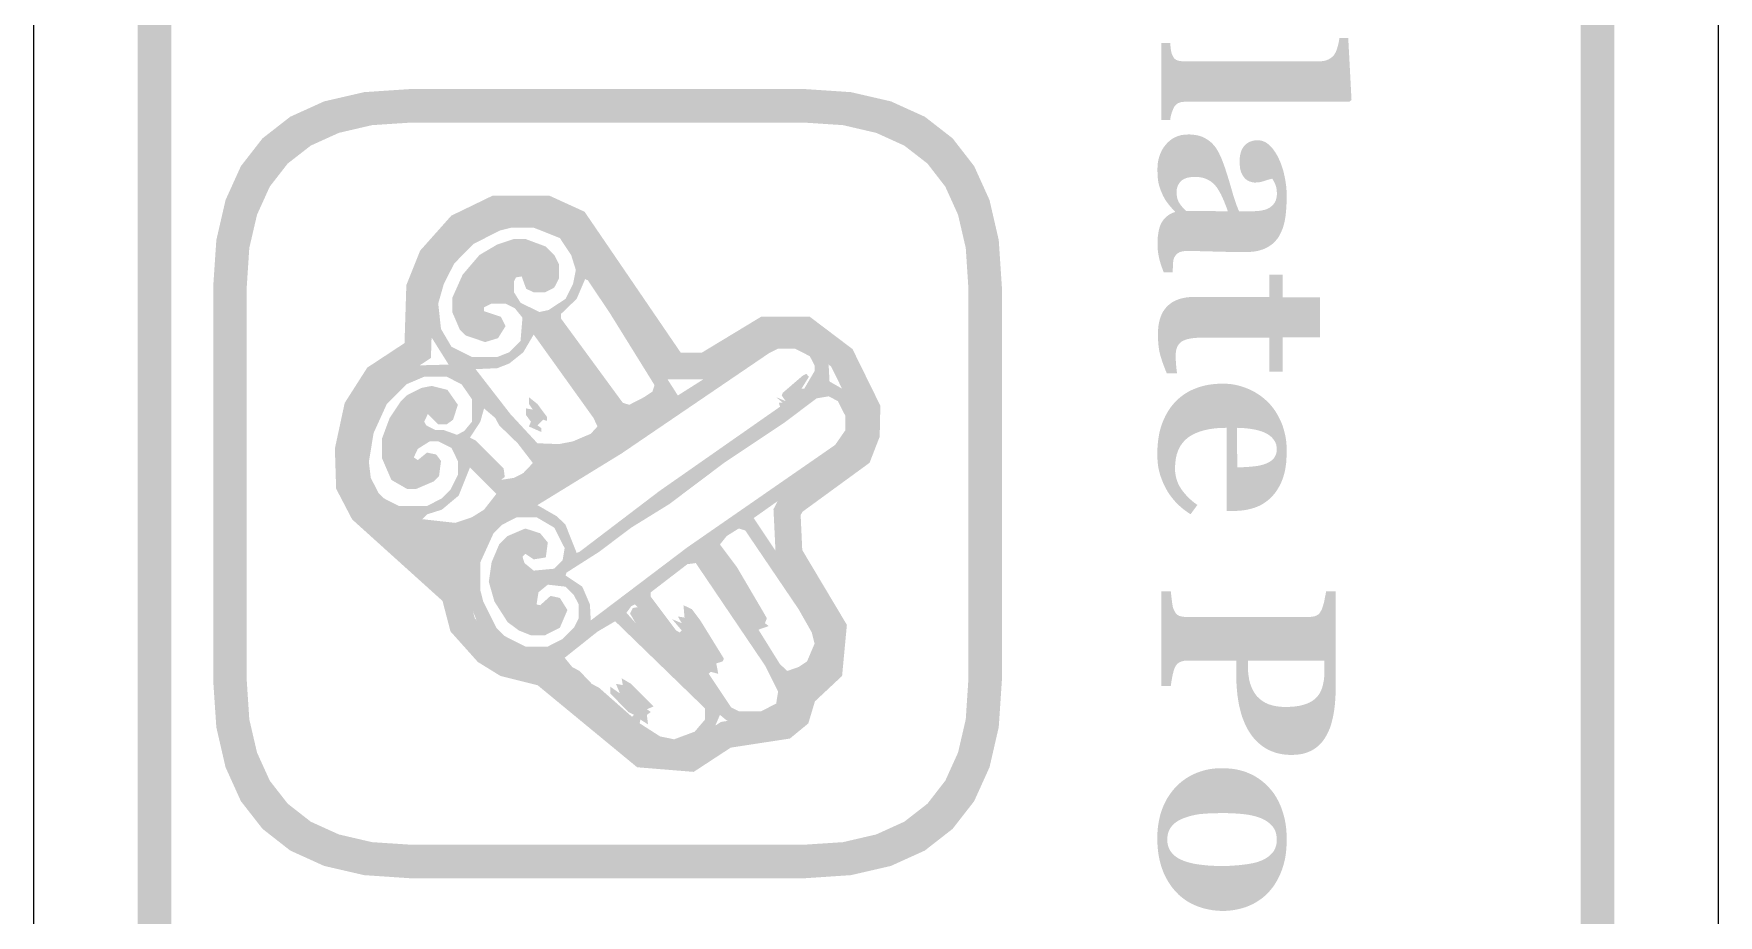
# Model space of a CAD drawing. Header units: millimetres. Extents: x 6 to 126, y 130 to 351.
# Drawn here: x 72.96 to 93.04, y 303.46 to 313.96 of the extents above; entities that cross this region are included whole.
import ezdxf

# ---------------------------------------------------------------- set-up
doc = ezdxf.new("R2010")
doc.units = ezdxf.units.MM
doc.layers.add('CUT', color=1, linetype='Continuous')
doc.layers.add('RASTER', color=7, linetype='Continuous')

msp = doc.modelspace()

# ---------------------------------------------------------------- hatches: boundary and pattern name
at = {"layer": 'RASTER'}
h = msp.add_hatch(color=7, dxfattribs=at)
h.paths.add_polyline_path([(89.6, 349.8), (90.116, 349.766), (90.563, 349.663), (90.941, 349.491), (91.25, 349.25), (91.491, 348.941), (91.663, 348.563), (91.766, 348.116), (91.8, 347.6), (91.8, 290.4), (91.766, 289.884), (91.663, 289.438), (91.491, 289.059), (91.25, 288.75), (90.941, 288.509), (90.563, 288.338), (90.116, 288.234), (89.6, 288.2), (76.4, 288.2), (75.884, 288.234), (75.438, 288.338), (75.059, 288.509), (74.75, 288.75), (74.509, 289.059), (74.338, 289.438), (74.234, 289.884), (74.2, 290.4), (74.2, 347.6), (74.234, 348.116), (74.338, 348.563), (74.509, 348.941), (74.75, 349.25), (75.059, 349.491), (75.438, 349.663), (75.884, 349.766), (76.4, 349.8)])
h.paths.add_polyline_path([(89.6, 349.4), (76.4, 349.4), (75.978, 349.372), (75.613, 349.288), (75.303, 349.147), (75.05, 348.95), (74.853, 348.697), (74.712, 348.388), (74.628, 348.022), (74.6, 347.6), (74.6, 290.4), (74.628, 289.978), (74.712, 289.613), (74.853, 289.303), (75.05, 289.05), (75.303, 288.853), (75.613, 288.713), (75.978, 288.628), (76.4, 288.6), (89.6, 288.6), (90.022, 288.628), (90.388, 288.713), (90.697, 288.853), (90.95, 289.05), (91.147, 289.303), (91.288, 289.613), (91.372, 289.978), (91.4, 290.4), (91.4, 347.6), (91.372, 348.022), (91.288, 348.388), (91.147, 348.697), (90.95, 348.95), (90.697, 349.147), (90.387, 349.288), (90.022, 349.372), (89.6, 349.4)], flags=0)
for points in [[(86.4, 312.93), (86.4, 313.849), (86.507, 313.849), (86.508, 313.839), (86.508, 313.83), (86.509, 313.821), (86.51, 313.811), (86.511, 313.802), (86.512, 313.793), (86.513, 313.784), (86.514, 313.775), (86.515, 313.766), (86.517, 313.757), (86.518, 313.749), (86.52, 313.741), (86.522, 313.733), (86.524, 313.726), (86.526, 313.718), (86.529, 313.711), (86.534, 313.7), (86.539, 313.69), (86.544, 313.68), (86.55, 313.672), (86.557, 313.664), (86.564, 313.658), (86.571, 313.652), (86.579, 313.647), (86.588, 313.644), (86.597, 313.64), (86.607, 313.637), (86.618, 313.635), (86.629, 313.633), (86.641, 313.632), (86.653, 313.631), (86.667, 313.631), (88.29, 313.631), (88.303, 313.631), (88.317, 313.632), (88.33, 313.634), (88.343, 313.636), (88.356, 313.639), (88.369, 313.643), (88.381, 313.648), (88.393, 313.653), (88.404, 313.659), (88.415, 313.666), (88.425, 313.673), (88.435, 313.68), (88.444, 313.688), (88.452, 313.696), (88.459, 313.705), (88.465, 313.714), (88.47, 313.722), (88.475, 313.731), (88.48, 313.74), (88.484, 313.751), (88.489, 313.762), (88.493, 313.775), (88.498, 313.788), (88.502, 313.803), (88.506, 313.817), (88.51, 313.832), (88.513, 313.845), (88.516, 313.859), (88.518, 313.871), (88.52, 313.884), (88.522, 313.896), (88.523, 313.907), (88.629, 313.907), (88.668, 313.171), (88.644, 313.149), (86.686, 313.149), (86.672, 313.148), (86.66, 313.147), (86.648, 313.146), (86.637, 313.144), (86.626, 313.141), (86.616, 313.138), (86.606, 313.134), (86.598, 313.13), (86.59, 313.125), (86.582, 313.119), (86.575, 313.112), (86.568, 313.105), (86.561, 313.097), (86.555, 313.088), (86.55, 313.078), (86.545, 313.068), (86.542, 313.061), (86.539, 313.053), (86.536, 313.046), (86.533, 313.038), (86.53, 313.03), (86.527, 313.023), (86.524, 313.015), (86.522, 313.007), (86.519, 312.998), (86.517, 312.99), (86.515, 312.981), (86.513, 312.971), (86.511, 312.962), (86.509, 312.952), (86.508, 312.941), (86.507, 312.93)], [(86.467, 309.913), (86.457, 309.936), (86.447, 309.961), (86.438, 309.985), (86.428, 310.01), (86.419, 310.035), (86.41, 310.061), (86.402, 310.087), (86.393, 310.114), (86.386, 310.141), (86.379, 310.17), (86.373, 310.2), (86.369, 310.232), (86.365, 310.266), (86.363, 310.3), (86.361, 310.337), (86.36, 310.374), (86.362, 310.43), (86.367, 310.481), (86.376, 310.529), (86.388, 310.573), (86.404, 310.614), (86.423, 310.651), (86.446, 310.684), (86.472, 310.713), (86.501, 310.739), (86.533, 310.762), (86.569, 310.781), (86.607, 310.796), (86.648, 310.808), (86.692, 310.817), (86.74, 310.822), (86.79, 310.824), (87.689, 310.824), (87.689, 311.088), (87.847, 311.088), (87.847, 310.818), (88.291, 310.818), (88.291, 310.342), (87.847, 310.342), (87.847, 309.932), (87.689, 309.932), (87.689, 310.339), (86.886, 310.339), (86.845, 310.338), (86.807, 310.336), (86.772, 310.332), (86.74, 310.327), (86.711, 310.321), (86.685, 310.312), (86.663, 310.303), (86.643, 310.292), (86.626, 310.278), (86.612, 310.263), (86.599, 310.245), (86.589, 310.225), (86.581, 310.203), (86.576, 310.178), (86.573, 310.15), (86.571, 310.121), (86.571, 310.11), (86.572, 310.099), (86.572, 310.087), (86.573, 310.074), (86.574, 310.059), (86.575, 310.044), (86.576, 310.028), (86.577, 310.011), (86.579, 309.994), (86.58, 309.978), (86.582, 309.964), (86.583, 309.951), (86.585, 309.94), (86.587, 309.929), (86.589, 309.92), (86.59, 309.913)]]:
    msp.add_hatch(color=7, dxfattribs=at).paths.add_polyline_path(points)
h = msp.add_hatch(color=7, dxfattribs=at)
h.paths.add_polyline_path([(82.15, 313.3), (82.701, 313.263), (83.178, 313.153), (83.582, 312.97), (83.913, 312.713), (84.17, 312.382), (84.353, 311.978), (84.463, 311.501), (84.5, 310.95), (84.5, 306.25), (84.463, 305.699), (84.353, 305.222), (84.17, 304.818), (83.913, 304.488), (83.582, 304.23), (83.178, 304.047), (82.701, 303.937), (82.15, 303.9), (77.45, 303.9), (76.899, 303.937), (76.422, 304.047), (76.018, 304.23), (75.688, 304.488), (75.43, 304.818), (75.247, 305.222), (75.137, 305.699), (75.1, 306.25), (75.1, 310.95), (75.137, 311.501), (75.247, 311.978), (75.43, 312.382), (75.688, 312.713), (76.018, 312.97), (76.422, 313.153), (76.899, 313.263), (77.45, 313.3)])
h.paths.add_polyline_path([(82.15, 312.9), (77.45, 312.9), (76.993, 312.87), (76.597, 312.778), (76.262, 312.626), (75.988, 312.413), (75.774, 312.138), (75.622, 311.803), (75.53, 311.407), (75.5, 310.95), (75.5, 306.25), (75.53, 305.793), (75.622, 305.397), (75.774, 305.062), (75.988, 304.788), (76.262, 304.574), (76.597, 304.422), (76.993, 304.33), (77.45, 304.3), (82.15, 304.3), (82.607, 304.33), (83.003, 304.422), (83.338, 304.574), (83.613, 304.788), (83.826, 305.062), (83.978, 305.397), (84.07, 305.793), (84.1, 306.25), (84.1, 310.95), (84.07, 311.407), (83.978, 311.803), (83.826, 312.138), (83.613, 312.413), (83.338, 312.626), (83.003, 312.778), (82.607, 312.87), (82.15, 312.9)], flags=0)
h = msp.add_hatch(color=7, dxfattribs=at)
h.paths.add_polyline_path([(86.431, 311.115), (86.424, 311.132), (86.417, 311.149), (86.411, 311.167), (86.404, 311.186), (86.398, 311.205), (86.391, 311.225), (86.385, 311.246), (86.379, 311.268), (86.374, 311.29), (86.369, 311.312), (86.365, 311.335), (86.362, 311.358), (86.359, 311.382), (86.358, 311.405), (86.356, 311.429), (86.356, 311.454), (86.357, 311.497), (86.359, 311.538), (86.364, 311.576), (86.369, 311.61), (86.377, 311.642), (86.386, 311.671), (86.397, 311.696), (86.41, 311.719), (86.424, 311.739), (86.439, 311.758), (86.456, 311.775), (86.475, 311.79), (86.494, 311.804), (86.516, 311.816), (86.538, 311.826), (86.563, 311.835), (86.563, 311.844), (86.55, 311.856), (86.539, 311.868), (86.527, 311.88), (86.516, 311.892), (86.506, 311.904), (86.496, 311.916), (86.487, 311.928), (86.478, 311.939), (86.469, 311.951), (86.461, 311.963), (86.453, 311.975), (86.445, 311.987), (86.438, 312), (86.431, 312.012), (86.424, 312.025), (86.418, 312.038), (86.41, 312.055), (86.403, 312.072), (86.396, 312.089), (86.39, 312.106), (86.384, 312.122), (86.379, 312.139), (86.374, 312.155), (86.37, 312.171), (86.366, 312.188), (86.363, 312.206), (86.361, 312.226), (86.358, 312.247), (86.357, 312.27), (86.356, 312.295), (86.355, 312.321), (86.355, 312.349), (86.356, 312.391), (86.361, 312.431), (86.369, 312.469), (86.38, 312.506), (86.394, 312.542), (86.411, 312.576), (86.431, 312.608), (86.455, 312.639), (86.481, 312.667), (86.509, 312.691), (86.539, 312.712), (86.572, 312.729), (86.606, 312.742), (86.642, 312.752), (86.68, 312.757), (86.721, 312.759), (86.744, 312.759), (86.767, 312.757), (86.788, 312.755), (86.809, 312.752), (86.829, 312.749), (86.848, 312.744), (86.866, 312.739), (86.883, 312.733), (86.899, 312.726), (86.915, 312.718), (86.93, 312.71), (86.945, 312.701), (86.96, 312.691), (86.974, 312.681), (86.988, 312.67), (87.001, 312.658), (87.012, 312.647), (87.023, 312.635), (87.033, 312.623), (87.043, 312.611), (87.053, 312.598), (87.062, 312.584), (87.07, 312.57), (87.078, 312.556), (87.086, 312.542), (87.093, 312.527), (87.101, 312.511), (87.108, 312.496), (87.115, 312.48), (87.122, 312.463), (87.129, 312.446), (87.135, 312.429), (87.147, 312.396), (87.16, 312.36), (87.172, 312.323), (87.185, 312.284), (87.197, 312.244), (87.21, 312.202), (87.223, 312.158), (87.236, 312.113), (87.249, 312.068), (87.261, 312.027), (87.273, 311.989), (87.285, 311.953), (87.296, 311.921), (87.308, 311.892), (87.318, 311.866), (87.329, 311.844), (87.469, 311.844), (87.479, 311.844), (87.489, 311.844), (87.5, 311.844), (87.512, 311.845), (87.524, 311.846), (87.537, 311.847), (87.551, 311.848), (87.566, 311.849), (87.581, 311.851), (87.595, 311.853), (87.608, 311.856), (87.621, 311.859), (87.634, 311.862), (87.645, 311.866), (87.657, 311.87), (87.667, 311.874), (87.679, 311.88), (87.69, 311.886), (87.7, 311.893), (87.71, 311.901), (87.72, 311.909), (87.729, 311.918), (87.738, 311.928), (87.746, 311.939), (87.754, 311.95), (87.76, 311.962), (87.766, 311.976), (87.77, 311.99), (87.774, 312.005), (87.776, 312.02), (87.778, 312.037), (87.778, 312.054), (87.778, 312.07), (87.777, 312.085), (87.776, 312.1), (87.774, 312.114), (87.771, 312.127), (87.768, 312.139), (87.764, 312.151), (87.76, 312.162), (87.756, 312.173), (87.751, 312.183), (87.746, 312.192), (87.742, 312.201), (87.737, 312.21), (87.732, 312.217), (87.728, 312.225), (87.723, 312.232), (87.715, 312.23), (87.706, 312.228), (87.696, 312.226), (87.686, 312.223), (87.674, 312.22), (87.662, 312.216), (87.648, 312.212), (87.633, 312.207), (87.618, 312.202), (87.604, 312.198), (87.589, 312.194), (87.574, 312.191), (87.56, 312.189), (87.546, 312.188), (87.532, 312.187), (87.518, 312.186), (87.511, 312.186), (87.504, 312.187), (87.497, 312.188), (87.49, 312.19), (87.482, 312.191), (87.473, 312.194), (87.465, 312.196), (87.455, 312.199), (87.446, 312.203), (87.438, 312.207), (87.43, 312.211), (87.422, 312.216), (87.415, 312.221), (87.408, 312.226), (87.402, 312.232), (87.396, 312.238), (87.389, 312.246), (87.382, 312.255), (87.376, 312.264), (87.37, 312.273), (87.365, 312.283), (87.36, 312.293), (87.355, 312.303), (87.351, 312.313), (87.347, 312.324), (87.344, 312.337), (87.341, 312.351), (87.339, 312.366), (87.337, 312.383), (87.336, 312.401), (87.335, 312.42), (87.335, 312.441), (87.335, 312.471), (87.338, 312.499), (87.343, 312.525), (87.349, 312.549), (87.358, 312.572), (87.368, 312.592), (87.38, 312.611), (87.394, 312.627), (87.409, 312.642), (87.426, 312.655), (87.443, 312.666), (87.462, 312.674), (87.482, 312.681), (87.503, 312.686), (87.525, 312.689), (87.548, 312.69), (87.569, 312.689), (87.588, 312.686), (87.608, 312.681), (87.626, 312.674), (87.644, 312.665), (87.662, 312.654), (87.679, 312.64), (87.696, 312.625), (87.712, 312.608), (87.727, 312.591), (87.741, 312.572), (87.755, 312.553), (87.768, 312.532), (87.781, 312.511), (87.792, 312.489), (87.803, 312.466), (87.814, 312.443), (87.824, 312.418), (87.833, 312.393), (87.842, 312.367), (87.851, 312.34), (87.858, 312.312), (87.865, 312.283), (87.871, 312.254), (87.877, 312.224), (87.882, 312.195), (87.886, 312.166), (87.89, 312.138), (87.892, 312.11), (87.894, 312.083), (87.895, 312.057), (87.896, 312.031), (87.895, 311.996), (87.895, 311.961), (87.893, 311.928), (87.891, 311.895), (87.889, 311.863), (87.886, 311.831), (87.883, 311.8), (87.879, 311.77), (87.874, 311.741), (87.868, 311.712), (87.861, 311.685), (87.853, 311.657), (87.844, 311.631), (87.833, 311.605), (87.822, 311.581), (87.809, 311.556), (87.796, 311.534), (87.781, 311.513), (87.764, 311.494), (87.746, 311.475), (87.727, 311.457), (87.706, 311.441), (87.684, 311.426), (87.66, 311.412), (87.635, 311.4), (87.608, 311.389), (87.579, 311.38), (87.548, 311.372), (87.516, 311.366), (87.481, 311.362), (87.445, 311.359), (87.406, 311.359), (87.364, 311.359), (87.32, 311.359), (87.274, 311.36), (87.225, 311.36), (87.175, 311.361), (87.123, 311.362), (87.07, 311.364), (87.014, 311.365), (86.959, 311.367), (86.91, 311.368), (86.865, 311.369), (86.826, 311.37), (86.791, 311.371), (86.761, 311.371), (86.735, 311.372), (86.715, 311.372), (86.699, 311.372), (86.684, 311.371), (86.669, 311.369), (86.656, 311.367), (86.643, 311.364), (86.632, 311.361), (86.621, 311.357), (86.611, 311.352), (86.602, 311.347), (86.593, 311.341), (86.585, 311.334), (86.578, 311.327), (86.571, 311.319), (86.565, 311.31), (86.559, 311.301), (86.554, 311.291), (86.551, 311.285), (86.549, 311.277), (86.546, 311.269), (86.544, 311.259), (86.543, 311.249), (86.542, 311.238), (86.541, 311.226), (86.54, 311.213), (86.539, 311.2), (86.539, 311.187), (86.539, 311.174), (86.538, 311.162), (86.538, 311.15), (86.538, 311.138), (86.538, 311.127), (86.538, 311.115)])
h.paths.add_polyline_path([(87.194, 311.844), (87.187, 311.864), (87.18, 311.884), (87.172, 311.905), (87.164, 311.925), (87.156, 311.945), (87.148, 311.966), (87.139, 311.986), (87.13, 312.006), (87.121, 312.026), (87.112, 312.045), (87.103, 312.062), (87.093, 312.079), (87.084, 312.095), (87.074, 312.11), (87.065, 312.125), (87.055, 312.138), (87.044, 312.151), (87.033, 312.164), (87.021, 312.175), (87.008, 312.186), (86.995, 312.197), (86.98, 312.206), (86.966, 312.215), (86.95, 312.223), (86.934, 312.23), (86.917, 312.236), (86.899, 312.242), (86.881, 312.246), (86.862, 312.249), (86.842, 312.252), (86.821, 312.253), (86.8, 312.254), (86.772, 312.253), (86.747, 312.25), (86.723, 312.246), (86.701, 312.241), (86.682, 312.233), (86.664, 312.224), (86.648, 312.214), (86.634, 312.202), (86.622, 312.188), (86.612, 312.174), (86.603, 312.159), (86.596, 312.144), (86.59, 312.127), (86.586, 312.11), (86.584, 312.092), (86.583, 312.073), (86.584, 312.054), (86.585, 312.035), (86.588, 312.017), (86.591, 312), (86.596, 311.984), (86.602, 311.969), (86.608, 311.954), (86.616, 311.941), (86.625, 311.928), (86.634, 311.916), (86.643, 311.904), (86.653, 311.892), (86.663, 311.881), (86.674, 311.87), (86.686, 311.859), (86.697, 311.849)], flags=0)
h = msp.add_hatch(color=7, dxfattribs=at)
h.paths.add_polyline_path([(83.052, 309.528), (83.044, 309.159), (82.923, 308.848), (82.122, 308.264), (82.102, 308.225), (82.121, 307.809), (82.653, 306.918), (82.596, 306.31), (82.272, 306.007), (82.193, 305.744), (81.974, 305.564), (81.269, 305.456), (80.827, 305.167), (80.153, 305.222), (78.967, 306.199), (78.523, 306.31), (78.254, 306.476), (77.928, 306.84), (77.833, 307.203), (76.756, 308.174), (76.565, 308.54), (76.55, 309.018), (76.667, 309.561), (76.936, 309.982), (77.38, 310.274), (77.402, 310.965), (77.567, 311.376), (77.938, 311.792), (78.428, 312.029), (79.109, 312.029), (79.526, 311.839), (80.672, 310.161), (80.925, 310.161), (81.634, 310.59), (82.208, 310.59), (82.72, 310.203)])
h.paths.add_polyline_path([(82.73, 309.457), (82.466, 309.994), (82.101, 310.27), (81.724, 310.27), (81.014, 309.841), (80.503, 309.841), (79.312, 311.585), (79.039, 311.709), (78.502, 311.709), (78.135, 311.532), (77.843, 311.205), (77.72, 310.899), (77.695, 310.097), (77.169, 309.752), (76.968, 309.437), (76.871, 308.989), (76.883, 308.623), (77.013, 308.373), (78.119, 307.376), (78.218, 306.996), (78.462, 306.724), (78.648, 306.608), (79.115, 306.492), (80.279, 305.533), (80.743, 305.495), (81.152, 305.762), (81.839, 305.867), (81.915, 305.929), (81.99, 306.181), (82.289, 306.461), (82.325, 306.844), (81.806, 307.714), (81.778, 308.296), (81.872, 308.478), (82.658, 309.052), (82.725, 309.223), (82.73, 309.457)], flags=0)
h = msp.add_hatch(color=7, dxfattribs=at)
h.paths.add_polyline_path([(82.794, 309.462), (82.804, 309.238), (82.68, 308.994), (81.542, 308.19), (82.245, 307.139), (82.402, 306.827), (82.402, 306.56), (82.312, 306.382), (82.245, 306.315), (82.024, 306.201), (82, 305.99), (81.91, 305.846), (81.666, 305.723), (81.364, 305.723), (81.22, 305.78), (81.14, 305.846), (81.039, 305.612), (80.939, 305.512), (80.628, 305.388), (80.393, 305.421), (80.115, 305.579), (79.064, 306.469), (78.82, 306.493), (78.619, 306.56), (78.475, 306.65), (78.274, 306.884), (78.093, 307.34), (77.906, 307.487), (77.725, 307.674), (77.638, 307.721), (77.39, 307.976), (77.303, 308.023), (76.935, 308.391), (76.811, 308.635), (76.811, 309.104), (76.911, 309.439), (77.069, 309.717), (77.203, 309.851), (77.414, 309.975), (77.514, 310.008), (77.906, 310.018), (77.681, 310.376), (77.615, 310.611), (77.648, 310.878), (77.805, 311.257), (77.872, 311.357), (78.174, 311.625), (78.518, 311.782), (78.686, 311.782), (78.753, 311.816), (79.121, 311.749), (79.399, 311.592), (80.638, 309.65), (81.24, 310.031), (81.488, 310.219), (81.733, 310.343), (81.967, 310.376), (82.258, 310.266), (82.345, 310.185), (82.436, 310.008), (82.446, 309.817), (82.68, 309.683)])
h.paths.add_polyline_path([(82.636, 309.405), (82.546, 309.583), (82.436, 309.64), (82.292, 309.616), (81.91, 309.328), (81.187, 308.846), (80.537, 308.357), (80.082, 308.076), (79.7, 307.788), (79.312, 307.541), (79.299, 307.507), (79.499, 307.373), (79.59, 307.162), (79.6, 306.971), (80.752, 307.842), (82.513, 309.061), (82.636, 309.238)], flags=0)
h.paths.add_polyline_path([(82.268, 310.008), (82.211, 310.118), (82.034, 310.209), (81.833, 310.209), (81.722, 310.152), (79.968, 308.96), (78.964, 308.344), (79.198, 308.21), (79.299, 308.11), (79.432, 307.775), (79.466, 307.788), (80.417, 308.511), (81.856, 309.516), (81.843, 309.563), (81.89, 309.563), (81.81, 309.63), (81.923, 309.583), (81.876, 309.65), (81.89, 309.683), (82.124, 309.884), (82.168, 309.908), (82.201, 309.874), (82.111, 309.73), (82.144, 309.73), (82.268, 309.941)], flags=0)
h.paths.add_polyline_path([(82.268, 306.694), (82.235, 306.827), (82.077, 307.105), (81.441, 308.043), (81.364, 308.066), (81.22, 307.976), (81.14, 307.875), (81.341, 307.608), (81.676, 307.038), (81.699, 306.995), (81.676, 306.938), (81.722, 306.904), (81.599, 306.861), (81.856, 306.449), (81.943, 306.369), (82.077, 306.416), (82.178, 306.483)], flags=0)
h.paths.add_polyline_path([(81.833, 306.124), (81.676, 306.436), (80.852, 307.654), (80.752, 307.641), (80.316, 307.306), (80.316, 307.253), (80.618, 306.851), (80.661, 306.827), (80.685, 306.851), (80.571, 306.985), (80.685, 306.938), (80.638, 307.018), (80.718, 307.005), (80.705, 307.152), (80.805, 307.105), (80.906, 306.971), (81.187, 306.516), (81.173, 306.483), (81.096, 306.459), (81.12, 306.335), (81.029, 306.359), (81.006, 306.335), (81.274, 305.934), (81.364, 305.89), (81.632, 305.89), (81.81, 305.98)], flags=0)
h.paths.add_polyline_path([(80.962, 305.923), (79.891, 306.961), (79.68, 306.837), (79.289, 306.526), (79.379, 306.416), (79.466, 306.369), (79.613, 306.215), (79.7, 306.168), (80.092, 305.823), (80.115, 305.846), (80.048, 305.88), (79.834, 306.101), (79.834, 306.181), (79.948, 306.101), (79.901, 306.215), (79.982, 306.201), (79.968, 306.282), (80.082, 306.215), (80.35, 305.947), (80.269, 305.913), (80.316, 305.88), (80.269, 305.846), (80.283, 305.733), (80.192, 305.79), (80.182, 305.746), (80.427, 305.589), (80.594, 305.555), (80.839, 305.646), (80.962, 305.79)], flags=0)
h.paths.add_polyline_path([(80.36, 309.774), (79.834, 310.621), (79.566, 311.022), (79.533, 311.036), (79.432, 310.801), (79.245, 310.621), (79.245, 310.567), (79.982, 309.563), (80.059, 309.539), (80.236, 309.63), (80.336, 309.697)], flags=0)
h.paths.add_polyline_path([(80.159, 307.129), (80.125, 307.162), (80.082, 307.139), (80.025, 307.062), (80.136, 306.938), (80.069, 307.052), (80.102, 307.119)], flags=0)
h.paths.add_polyline_path([(79.68, 309.281), (79.633, 309.382), (78.92, 310.376), (78.796, 310.165), (78.629, 310.031), (78.485, 309.975), (78.227, 309.964), (78.642, 309.429), (78.964, 309.081), (79.222, 309.071), (79.389, 309.104), (79.6, 309.194)], flags=0)
h.paths.add_polyline_path([(79.456, 307.162), (79.399, 307.273), (79.299, 307.373), (79.088, 307.397), (78.977, 307.306), (78.954, 307.162), (78.997, 307.152), (79.121, 307.263), (79.232, 307.239), (79.322, 307.095), (79.232, 306.884), (79.054, 306.794), (78.887, 306.794), (78.743, 306.851), (78.609, 306.951), (78.452, 307.196), (78.385, 307.43), (78.418, 307.664), (78.508, 307.875), (78.609, 307.976), (78.82, 308.066), (78.997, 308.009), (79.088, 307.899), (79.064, 307.721), (78.92, 307.698), (78.82, 307.765), (78.786, 307.731), (78.81, 307.654), (78.92, 307.564), (79.165, 307.587), (79.265, 307.688), (79.289, 307.832), (79.165, 308.076), (78.954, 308.2), (78.719, 308.2), (78.542, 308.11), (78.441, 308.009), (78.284, 307.664), (78.284, 307.33), (78.318, 307.196), (78.475, 306.884), (78.575, 306.784), (78.82, 306.66), (79.088, 306.66), (79.265, 306.75), (79.399, 306.884), (79.456, 306.995)], flags=0)
h.paths.add_polyline_path([(79.422, 311.146), (79.366, 311.324), (79.232, 311.525), (78.92, 311.649), (78.652, 311.649), (78.518, 311.615), (78.207, 311.458), (77.973, 311.223), (77.849, 310.979), (77.782, 310.745), (77.815, 310.443), (77.939, 310.232), (78.184, 310.108), (78.485, 310.108), (78.629, 310.165), (78.763, 310.299), (78.786, 310.577), (78.696, 310.688), (78.585, 310.745), (78.418, 310.745), (78.328, 310.701), (78.328, 310.654), (78.529, 310.587), (78.585, 310.477), (78.495, 310.333), (78.341, 310.286), (78.107, 310.366), (78.04, 310.433), (77.949, 310.644), (77.949, 310.812), (78.073, 311.089), (78.274, 311.324), (78.485, 311.448), (78.686, 311.515), (78.82, 311.515), (79.064, 311.424), (79.165, 311.324), (79.222, 311.213), (79.222, 311.046), (79.165, 310.935), (79.054, 310.878), (78.92, 310.878), (78.83, 310.922), (78.776, 311.069), (78.709, 311.056), (78.686, 311.012), (78.686, 310.878), (78.763, 310.755), (78.987, 310.644), (79.098, 310.668), (79.299, 310.801), (79.389, 310.979)], flags=0)
h.paths.add_polyline_path([(79.078, 309.395), (79.078, 309.348), (79.031, 309.362), (78.964, 309.295), (79.011, 309.261), (79.011, 309.215), (78.863, 309.281), (78.887, 309.338), (78.83, 309.415), (78.83, 309.496), (78.91, 309.482), (78.863, 309.549), (78.863, 309.63), (78.964, 309.549)], flags=0)
h.paths.add_polyline_path([(78.91, 308.846), (78.729, 309.081), (78.508, 309.295), (78.462, 309.382), (78.328, 309.496), (78.284, 309.338), (78.16, 309.148), (78.227, 309.114), (78.562, 308.779), (78.575, 308.679), (78.529, 308.645), (78.686, 308.669), (78.796, 308.726)], flags=0)
h.paths.add_polyline_path([(78.475, 308.478), (78.16, 308.793), (78.026, 308.458), (77.825, 308.29), (77.648, 308.234), (77.591, 308.177), (77.983, 308.133), (78.184, 308.2), (78.328, 308.29)], flags=0)
h.paths.add_polyline_path([(78.184, 309.606), (78.06, 309.784), (77.882, 309.874), (77.615, 309.874), (77.404, 309.784), (77.169, 309.549), (77.012, 309.204), (76.955, 308.86), (76.978, 308.669), (77.069, 308.491), (77.136, 308.424), (77.313, 308.334), (77.648, 308.334), (77.825, 308.424), (77.926, 308.525), (78.016, 308.702), (78.016, 308.87), (77.939, 309.027), (77.782, 309.104), (77.681, 309.104), (77.538, 309.014), (77.491, 308.913), (77.538, 308.88), (77.648, 308.97), (77.758, 308.947), (77.815, 308.87), (77.792, 308.692), (77.725, 308.625), (77.514, 308.535), (77.414, 308.535), (77.223, 308.645), (77.112, 308.903), (77.112, 309.138), (77.203, 309.382), (77.337, 309.583), (77.404, 309.65), (77.581, 309.74), (77.705, 309.764), (77.892, 309.717), (78.016, 309.539), (77.959, 309.362), (77.882, 309.305), (77.782, 309.305), (77.658, 309.429), (77.615, 309.338), (77.638, 309.295), (77.748, 309.238), (77.849, 309.238), (78.006, 309.181), (78.093, 309.228), (78.184, 309.338)], flags=0)
h = msp.add_hatch(color=7, dxfattribs=at)
h.paths.add_polyline_path([(86.75, 308.236), (86.729, 308.249), (86.709, 308.263), (86.689, 308.277), (86.669, 308.292), (86.649, 308.308), (86.63, 308.324), (86.611, 308.342), (86.593, 308.359), (86.574, 308.378), (86.557, 308.397), (86.54, 308.417), (86.524, 308.437), (86.508, 308.458), (86.494, 308.479), (86.479, 308.501), (86.466, 308.524), (86.452, 308.549), (86.44, 308.573), (86.428, 308.598), (86.417, 308.623), (86.407, 308.648), (86.398, 308.673), (86.389, 308.698), (86.382, 308.723), (86.375, 308.748), (86.369, 308.775), (86.364, 308.802), (86.36, 308.831), (86.357, 308.86), (86.355, 308.89), (86.354, 308.921), (86.353, 308.953), (86.354, 309.007), (86.357, 309.058), (86.362, 309.108), (86.369, 309.155), (86.377, 309.201), (86.388, 309.245), (86.4, 309.287), (86.415, 309.328), (86.431, 309.366), (86.448, 309.403), (86.467, 309.438), (86.487, 309.471), (86.508, 309.503), (86.531, 309.533), (86.555, 309.561), (86.58, 309.588), (86.607, 309.612), (86.635, 309.636), (86.663, 309.657), (86.694, 309.677), (86.725, 309.696), (86.757, 309.712), (86.791, 309.727), (86.826, 309.741), (86.861, 309.753), (86.898, 309.763), (86.935, 309.772), (86.973, 309.779), (87.012, 309.784), (87.051, 309.788), (87.091, 309.79), (87.132, 309.791), (87.17, 309.79), (87.206, 309.788), (87.243, 309.784), (87.279, 309.778), (87.314, 309.77), (87.35, 309.76), (87.384, 309.749), (87.419, 309.736), (87.453, 309.722), (87.485, 309.706), (87.517, 309.689), (87.548, 309.67), (87.578, 309.65), (87.607, 309.628), (87.635, 309.605), (87.663, 309.58), (87.688, 309.555), (87.712, 309.527), (87.735, 309.498), (87.757, 309.468), (87.777, 309.435), (87.796, 309.402), (87.814, 309.366), (87.831, 309.329), (87.846, 309.291), (87.859, 309.251), (87.87, 309.21), (87.879, 309.169), (87.887, 309.126), (87.892, 309.081), (87.895, 309.036), (87.896, 308.99), (87.895, 308.94), (87.892, 308.892), (87.889, 308.846), (87.883, 308.803), (87.876, 308.762), (87.868, 308.724), (87.857, 308.687), (87.846, 308.653), (87.833, 308.621), (87.819, 308.59), (87.803, 308.561), (87.786, 308.533), (87.769, 308.506), (87.75, 308.481), (87.729, 308.457), (87.708, 308.435), (87.687, 308.415), (87.664, 308.396), (87.641, 308.379), (87.617, 308.363), (87.592, 308.348), (87.566, 308.335), (87.539, 308.323), (87.511, 308.313), (87.483, 308.304), (87.454, 308.297), (87.424, 308.29), (87.395, 308.285), (87.365, 308.281), (87.335, 308.278), (87.304, 308.276), (87.273, 308.275), (87.178, 308.275), (87.178, 309.265), (87.105, 309.264), (87.037, 309.258), (86.973, 309.249), (86.913, 309.236), (86.859, 309.22), (86.808, 309.2), (86.762, 309.177), (86.721, 309.15), (86.684, 309.119), (86.652, 309.083), (86.625, 309.044), (86.603, 309), (86.586, 308.952), (86.574, 308.899), (86.567, 308.843), (86.564, 308.782), (86.565, 308.748), (86.569, 308.715), (86.575, 308.683), (86.583, 308.651), (86.594, 308.621), (86.606, 308.591), (86.622, 308.562), (86.64, 308.534), (86.659, 308.507), (86.68, 308.482), (86.702, 308.457), (86.725, 308.433), (86.75, 308.41), (86.775, 308.388), (86.802, 308.367), (86.831, 308.347)])
h.paths.add_polyline_path([(87.307, 308.795), (87.329, 308.795), (87.351, 308.796), (87.373, 308.796), (87.396, 308.797), (87.418, 308.799), (87.441, 308.8), (87.464, 308.802), (87.487, 308.804), (87.509, 308.806), (87.531, 308.809), (87.551, 308.812), (87.571, 308.816), (87.589, 308.82), (87.606, 308.825), (87.623, 308.829), (87.638, 308.835), (87.654, 308.841), (87.67, 308.848), (87.685, 308.856), (87.698, 308.864), (87.711, 308.873), (87.722, 308.882), (87.732, 308.892), (87.742, 308.903), (87.75, 308.914), (87.757, 308.926), (87.763, 308.938), (87.768, 308.952), (87.772, 308.966), (87.775, 308.98), (87.776, 308.996), (87.777, 309.012), (87.775, 309.039), (87.77, 309.066), (87.761, 309.09), (87.748, 309.113), (87.732, 309.135), (87.713, 309.156), (87.689, 309.175), (87.663, 309.192), (87.632, 309.208), (87.597, 309.222), (87.558, 309.234), (87.515, 309.244), (87.468, 309.252), (87.416, 309.259), (87.361, 309.263), (87.301, 309.265)], flags=0)
h = msp.add_hatch(color=7, dxfattribs=at)
h.paths.add_polyline_path([(87.959, 305.369), (87.915, 305.37), (87.874, 305.373), (87.834, 305.379), (87.795, 305.387), (87.758, 305.397), (87.723, 305.41), (87.689, 305.424), (87.656, 305.441), (87.625, 305.46), (87.596, 305.481), (87.568, 305.504), (87.541, 305.528), (87.516, 305.554), (87.493, 305.581), (87.471, 305.61), (87.45, 305.641), (87.43, 305.675), (87.412, 305.71), (87.395, 305.745), (87.38, 305.783), (87.365, 305.821), (87.353, 305.86), (87.342, 305.901), (87.332, 305.942), (87.323, 305.985), (87.316, 306.03), (87.309, 306.075), (87.304, 306.122), (87.3, 306.17), (87.297, 306.22), (87.296, 306.27), (87.295, 306.323), (87.295, 306.492), (86.711, 306.492), (86.698, 306.492), (86.685, 306.491), (86.673, 306.49), (86.661, 306.487), (86.65, 306.485), (86.639, 306.481), (86.629, 306.477), (86.619, 306.473), (86.61, 306.467), (86.601, 306.461), (86.592, 306.453), (86.584, 306.444), (86.576, 306.434), (86.569, 306.423), (86.563, 306.411), (86.557, 306.397), (86.554, 306.389), (86.551, 306.38), (86.548, 306.37), (86.545, 306.359), (86.542, 306.346), (86.538, 306.333), (86.535, 306.318), (86.532, 306.302), (86.529, 306.286), (86.526, 306.27), (86.523, 306.255), (86.521, 306.241), (86.519, 306.228), (86.517, 306.215), (86.515, 306.202), (86.514, 306.191), (86.4, 306.191), (86.4, 307.317), (86.514, 307.317), (86.515, 307.306), (86.517, 307.294), (86.518, 307.281), (86.52, 307.268), (86.521, 307.253), (86.523, 307.238), (86.525, 307.221), (86.527, 307.204), (86.529, 307.187), (86.531, 307.172), (86.533, 307.158), (86.536, 307.145), (86.538, 307.133), (86.541, 307.123), (86.544, 307.114), (86.546, 307.106), (86.553, 307.093), (86.559, 307.08), (86.566, 307.069), (86.572, 307.059), (86.58, 307.05), (86.587, 307.042), (86.595, 307.036), (86.604, 307.031), (86.612, 307.026), (86.622, 307.023), (86.633, 307.02), (86.644, 307.017), (86.656, 307.015), (86.669, 307.014), (86.683, 307.013), (86.697, 307.012), (88.164, 307.012), (88.176, 307.013), (88.188, 307.014), (88.2, 307.015), (88.211, 307.017), (88.222, 307.019), (88.233, 307.022), (88.243, 307.026), (88.252, 307.03), (88.261, 307.035), (88.27, 307.041), (88.279, 307.049), (88.287, 307.058), (88.294, 307.068), (88.301, 307.079), (88.308, 307.092), (88.315, 307.106), (88.319, 307.117), (88.323, 307.128), (88.327, 307.141), (88.331, 307.154), (88.335, 307.168), (88.339, 307.183), (88.343, 307.199), (88.346, 307.215), (88.349, 307.232), (88.352, 307.247), (88.355, 307.262), (88.358, 307.275), (88.36, 307.287), (88.362, 307.298), (88.363, 307.308), (88.364, 307.317), (88.479, 307.317), (88.479, 306.17), (88.477, 306.073), (88.471, 305.981), (88.461, 305.897), (88.447, 305.818), (88.429, 305.746), (88.407, 305.68), (88.38, 305.621), (88.35, 305.568), (88.316, 305.521), (88.278, 305.481), (88.235, 305.447), (88.188, 305.419), (88.137, 305.397), (88.082, 305.381), (88.022, 305.372), (87.959, 305.369)])
h.paths.add_polyline_path([(87.884, 305.94), (87.941, 305.942), (87.994, 305.946), (88.043, 305.953), (88.088, 305.964), (88.13, 305.977), (88.167, 305.993), (88.202, 306.013), (88.232, 306.035), (88.258, 306.061), (88.281, 306.091), (88.301, 306.126), (88.317, 306.166), (88.329, 306.21), (88.338, 306.259), (88.344, 306.313), (88.345, 306.371), (88.345, 306.492), (87.433, 306.492), (87.433, 306.431), (87.434, 306.373), (87.44, 306.318), (87.448, 306.267), (87.46, 306.219), (87.476, 306.176), (87.495, 306.135), (87.517, 306.099), (87.543, 306.065), (87.573, 306.036), (87.606, 306.011), (87.643, 305.989), (87.684, 305.971), (87.728, 305.958), (87.776, 305.948), (87.828, 305.942), (87.884, 305.94)], flags=0)
h = msp.add_hatch(color=7, dxfattribs=at)
h.paths.add_polyline_path([(87.68, 303.734), (87.654, 303.708), (87.627, 303.683), (87.599, 303.66), (87.569, 303.639), (87.538, 303.619), (87.506, 303.6), (87.473, 303.584), (87.439, 303.569), (87.403, 303.555), (87.367, 303.544), (87.33, 303.534), (87.292, 303.526), (87.254, 303.52), (87.214, 303.515), (87.175, 303.512), (87.134, 303.511), (87.094, 303.512), (87.054, 303.515), (87.015, 303.519), (86.976, 303.526), (86.938, 303.534), (86.9, 303.543), (86.863, 303.555), (86.827, 303.568), (86.792, 303.583), (86.757, 303.599), (86.725, 303.617), (86.693, 303.637), (86.663, 303.659), (86.634, 303.682), (86.606, 303.706), (86.58, 303.733), (86.554, 303.762), (86.528, 303.793), (86.505, 303.826), (86.483, 303.86), (86.463, 303.895), (86.444, 303.931), (86.427, 303.969), (86.412, 304.009), (86.398, 304.05), (86.386, 304.092), (86.376, 304.136), (86.368, 304.181), (86.361, 304.227), (86.357, 304.275), (86.354, 304.325), (86.353, 304.376), (86.354, 304.42), (86.356, 304.463), (86.36, 304.506), (86.366, 304.547), (86.373, 304.588), (86.382, 304.628), (86.392, 304.667), (86.404, 304.705), (86.418, 304.742), (86.433, 304.778), (86.45, 304.812), (86.468, 304.846), (86.489, 304.879), (86.51, 304.91), (86.533, 304.941), (86.558, 304.97), (86.583, 304.998), (86.61, 305.023), (86.638, 305.047), (86.668, 305.07), (86.699, 305.091), (86.731, 305.111), (86.765, 305.129), (86.801, 305.146), (86.837, 305.161), (86.875, 305.174), (86.914, 305.186), (86.954, 305.195), (86.994, 305.202), (87.036, 305.207), (87.079, 305.21), (87.124, 305.211), (87.167, 305.21), (87.209, 305.207), (87.25, 305.203), (87.29, 305.197), (87.328, 305.189), (87.365, 305.179), (87.402, 305.168), (87.436, 305.154), (87.47, 305.139), (87.503, 305.123), (87.535, 305.104), (87.566, 305.084), (87.596, 305.062), (87.625, 305.038), (87.653, 305.012), (87.68, 304.985), (87.705, 304.957), (87.729, 304.928), (87.751, 304.897), (87.771, 304.864), (87.79, 304.83), (87.808, 304.794), (87.824, 304.757), (87.839, 304.718), (87.852, 304.677), (87.864, 304.636), (87.874, 304.593), (87.882, 304.549), (87.888, 304.505), (87.892, 304.458), (87.895, 304.411), (87.896, 304.363), (87.895, 304.312), (87.892, 304.263), (87.888, 304.216), (87.882, 304.17), (87.874, 304.125), (87.864, 304.083), (87.852, 304.041), (87.839, 304.001), (87.824, 303.963), (87.808, 303.926), (87.79, 303.891), (87.771, 303.857), (87.751, 303.824), (87.729, 303.793), (87.705, 303.763), (87.68, 303.734)])
h.paths.add_polyline_path([(86.665, 304.109), (86.686, 304.101), (86.708, 304.094), (86.732, 304.087), (86.756, 304.081), (86.781, 304.075), (86.808, 304.07), (86.836, 304.066), (86.864, 304.062), (86.894, 304.058), (86.925, 304.055), (86.958, 304.052), (86.991, 304.05), (87.026, 304.048), (87.062, 304.047), (87.099, 304.046), (87.137, 304.046), (87.163, 304.046), (87.19, 304.047), (87.218, 304.048), (87.247, 304.05), (87.276, 304.052), (87.307, 304.054), (87.339, 304.057), (87.371, 304.061), (87.403, 304.065), (87.434, 304.069), (87.462, 304.074), (87.489, 304.079), (87.514, 304.085), (87.538, 304.091), (87.559, 304.098), (87.579, 304.105), (87.602, 304.114), (87.623, 304.124), (87.643, 304.135), (87.662, 304.147), (87.679, 304.159), (87.695, 304.173), (87.71, 304.187), (87.724, 304.202), (87.737, 304.218), (87.747, 304.235), (87.756, 304.253), (87.764, 304.273), (87.77, 304.293), (87.774, 304.314), (87.776, 304.336), (87.777, 304.36), (87.776, 304.385), (87.773, 304.409), (87.769, 304.432), (87.763, 304.453), (87.755, 304.473), (87.745, 304.492), (87.733, 304.51), (87.72, 304.526), (87.705, 304.541), (87.689, 304.555), (87.672, 304.569), (87.654, 304.581), (87.635, 304.593), (87.615, 304.603), (87.594, 304.613), (87.572, 304.622), (87.551, 304.629), (87.528, 304.636), (87.505, 304.642), (87.481, 304.648), (87.456, 304.653), (87.431, 304.657), (87.404, 304.661), (87.376, 304.664), (87.348, 304.667), (87.32, 304.669), (87.291, 304.671), (87.262, 304.673), (87.233, 304.674), (87.203, 304.675), (87.173, 304.676), (87.143, 304.676), (87.104, 304.676), (87.066, 304.675), (87.031, 304.675), (86.997, 304.673), (86.965, 304.672), (86.934, 304.67), (86.905, 304.668), (86.878, 304.666), (86.852, 304.663), (86.826, 304.659), (86.8, 304.654), (86.773, 304.648), (86.747, 304.642), (86.721, 304.634), (86.694, 304.625), (86.668, 304.616), (86.646, 304.607), (86.625, 304.597), (86.605, 304.587), (86.587, 304.575), (86.569, 304.562), (86.553, 304.549), (86.538, 304.535), (86.525, 304.519), (86.512, 304.503), (86.501, 304.486), (86.492, 304.467), (86.485, 304.448), (86.479, 304.427), (86.475, 304.406), (86.473, 304.383), (86.472, 304.36), (86.473, 304.338), (86.475, 304.317), (86.479, 304.297), (86.484, 304.278), (86.491, 304.259), (86.499, 304.242), (86.509, 304.225), (86.521, 304.209), (86.534, 304.193), (86.548, 304.179), (86.564, 304.165), (86.581, 304.152), (86.6, 304.14), (86.62, 304.129), (86.642, 304.119), (86.665, 304.109)], flags=0)

# ---------------------------------------------------------------- linework, layer by layer
at = {"layer": 'CUT'}
for points in [[(72.96, 289.999), (72.96, 348.001)], [(93.04, 348.001), (93.04, 289.999)]]:
    msp.add_lwpolyline(points, dxfattribs=at)

doc.saveas('drawing.dxf')
